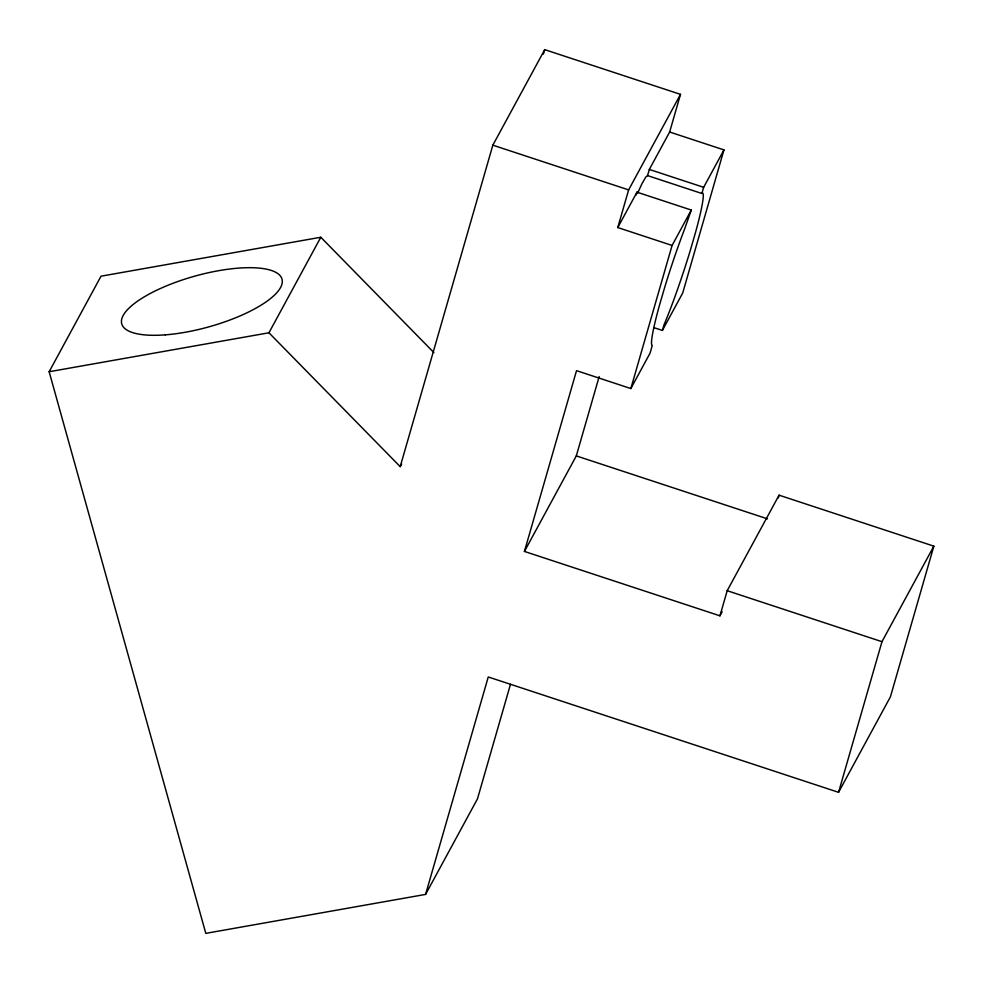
<?xml version="1.0" encoding="UTF-8"?>
<svg xmlns="http://www.w3.org/2000/svg" width="983" height="983" viewBox="0 0 983 983"><rect width="100%" height="100%" fill="white"/><g stroke="black" fill="none" stroke-linecap="round" stroke-linejoin="round"><path stroke-width="1.47" d="M510.484 684.279L477.468 798.872L425.59 894.407L205.791 933.359L49.15 371.734L268.949 332.782L400.204 466.655L492.839 145.177L544.717 49.642L680.494 94.356L669.644 132.017L649.333 169.432L647.551 175.601L645.757 177.063L641.739 184.153L637.623 193.221M543.439 54.065L544.717 49.642M425.59 894.407L488.256 676.968L838.56 792.323L890.438 696.787L933.85 546.155L779.064 495.174L727.187 590.709L719.949 615.825L524.431 551.438L576.529 370.665L630.84 388.543L650.058 353.155L652.257 345.512A80.323 6.623 -71.8 0 1 659.421 305.43L664.864 286.803A80.323 6.623 -71.8 0 1 684.561 229.137L691.295 210.043L636.984 192.164L617.766 227.552L672.077 245.443L691.295 210.043M617.766 227.552L628.629 189.891L680.494 94.356M636.198 194.892L636.984 192.164M524.431 551.438L576.308 455.903L599.175 376.538M630.84 388.543L672.077 245.443M653.818 327.597L662.395 330.423L664.029 324.759A80.323 6.623 -71.8 0 0 689.931 251.648L695.362 233.032A80.323 6.623 -71.8 0 0 702.538 192.938L701.862 193.479L647.551 175.601M701.862 193.479L703.644 187.311L723.955 149.907L669.644 132.017M723.955 149.907L682.706 293.008L662.395 330.423M778.253 497.963L779.064 495.174M838.56 792.323L881.972 641.69L933.85 546.155M49.15 371.734L101.016 276.198L320.814 237.247L433.933 352.627M268.949 332.782L320.814 237.247M400.204 466.655L401.654 463.964M719.949 615.825L722.149 611.782M649.333 169.432L703.644 187.311M492.839 145.177L628.629 189.891M576.308 455.903L767.477 518.852M727.187 590.709L881.972 641.69M165.353 334.847A83.199 26.32 -15.6 0 0 282.207 280.057A83.199 26.32 -15.6 0 0 158.042 289.592A83.199 26.32 -15.6 0 0 165.353 334.847"/></g></svg>
